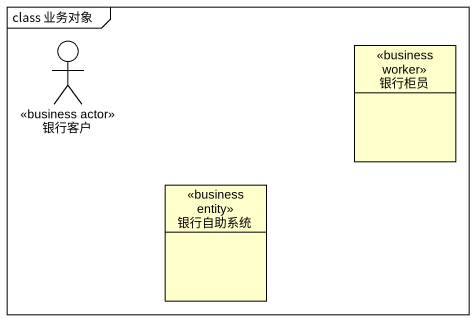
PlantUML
@startuml
mainframe class 业务对象
allowmixing
hide circle
hide empty members
actor 银行客户 <<business actor>>
class 银行柜员 <<business worker>>
class 银行自助系统 <<business entity>>
@enduml
